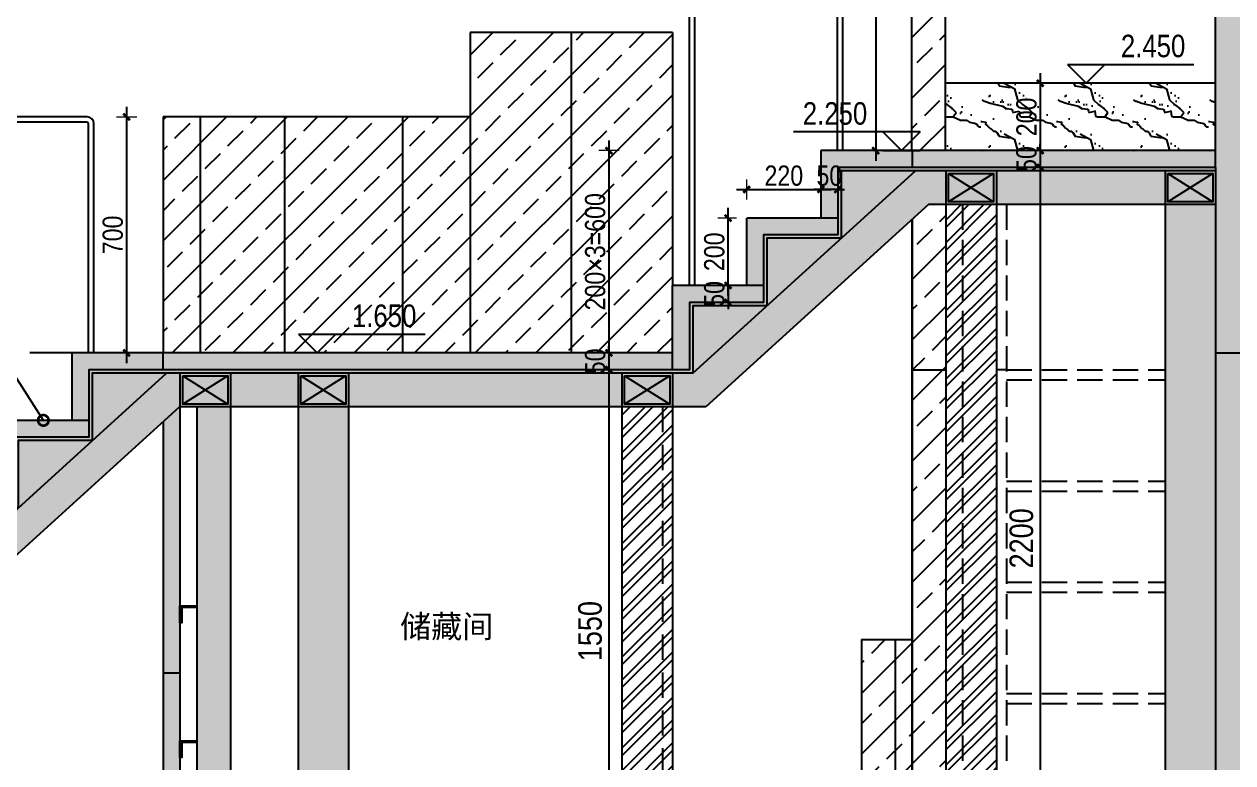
# Model space of a CAD drawing. Extents: x 9928 to 93764, y -101273 to -34887.
# Drawn here: x 80188 to 83771, y -59783 to -57592 of the extents above; entities that cross this region are included whole.
import ezdxf
from ezdxf import colors
from ezdxf.entities.mleader import LeaderData, LeaderLine
from ezdxf.math import Vec2, Vec3

# ---------------------------------------------------------------- set-up
doc = ezdxf.new("R2010")
doc.units = 0
doc.header["$LTSCALE"] = 1000
doc.header["$MEASUREMENT"] = 0
doc.linetypes.add('DASH', pattern=[0.35, 0.25, -0.1])
doc.linetypes.add('HIDDEN', pattern=[0.375, 0.25, -0.125])
for name, color, linetype in [('A-ANNO-DIMS', 6, 'Continuous'), ('A-ANNO-NOTE', 4, 'Continuous'), ('A-ANNO-SYMB', 4, 'Continuous'), ('A-DETL-144', 144, 'Continuous'), ('A-DETL-42', 42, 'Continuous'), ('A-DOOR-SWNG', 21, 'HIDDEN'), ('A-FLOR-HRAL', 42, 'Continuous'), ('A-FURN-FREE', 91, 'Continuous'), ('A-FURN-PATT-251', 251, 'Continuous'), ('A-SECT-146', 216, 'Continuous')]:
    doc.layers.add(name, color=color, linetype=linetype)
doc.styles.add('DIM', font='ARIALN.TTF')
doc.styles.add('DIM_T3', font='ARIALN.TTF')
doc.styles.add('EN', font='ARIALN.TTF')
doc.dimstyles.new('_TCH_ARCH&&20', dxfattribs={"dimtxt": 70, "dimasz": 20, "dimexe": 40, "dimexo": 40, "dimgap": 20, "dimtad": 1, "dimdec": 0, "dimzin": 0, "dimdsep": 46, "dimtxsty": 'DIM_T3', "dimblk": 'ARCHTICK', "dimcen": 0.09, "dimclrd": 6, "dimclre": 6, "dimclrt": 6, "dimazin": 2, "dimtfac": 1, "dimtdec": 0, "dimtix": 1, "dimtmove": 2, "dimatfit": 3, "dimfxl": 100, "dimfxlon": 1, "dimtolj": 1, "dimtzin": 0, "dimarcsym": 0})
doc.dimstyles.new('DIM20', dxfattribs={"dimscale": 20, "dimtxt": 3, "dimasz": 1, "dimexe": 1.5, "dimexo": 1.5, "dimgap": 0.5, "dimtad": 1, "dimdec": 0, "dimzin": 3, "dimdsep": 46, "dimtxsty": 'DIM', "dimblk": 'ARCHTICK', "dimcen": 2.5, "dimdle": 1.5, "dimclrd": 256, "dimclre": 8, "dimclrt": 256, "dimadec": 0, "dimazin": 0, "dimtfac": 1, "dimtdec": 0, "dimtix": 1, "dimtmove": 2, "dimatfit": 3, "dimfxl": 1.5, "dimfxlon": 1, "dimtolj": 1, "dimtzin": 3, "dimlwe": 5, "dimarcsym": 0})
pattern_1 = [(45, (-27092.73, 10566.63), (-33.67596, 33.67596), []), (45, (-27070.28, 10566.63), (-33.67596, 33.67596), [])]

# ---------------------------------------------------------------- blocks, each defined once
blk = doc.blocks.new('TAG-PLAN-ELEV')
blk.add_line((-1.66, 0), (9.6, 0))
for points in [[(-1.66, 0), (0, -1.66), (1.66, 0)], [(1.66, -1.66), (-1.66, -1.66)]]:
    blk.add_lwpolyline(points)
at = {"style": 'EN'}
for tag, p in [('LEVEL', (2.45, 0.65)), ('NAME', (2.45, -2.51))]:
    blk.add_attdef(tag, p, '', height=2, dxfattribs=at)
blk = doc.blocks.new('_ArchTick')
at = {"color": 0, "linetype": 'ByBlock', "const_width": 0.4}
blk.add_lwpolyline([(-0.5, -0.5), (0.5, 0.5)], dxfattribs=at)
blk = doc.blocks.new('*D84')
at = {"layer": 'A-ANNO-DIMS', "color": 8, "lineweight": 5, "transparency": 16777216}
for p, q in [((81951.1, -57967.2), (81891.1, -57967.2)), ((81951.1, -58567.2), (81891.1, -58567.2))]:
    blk.add_line(p, q, dxfattribs=at)
at = {"layer": 'A-ANNO-DIMS', "lineweight": -2, "transparency": 16777216}
blk.add_line((81921.1, -57937.2), (81921.1, -58597.2), dxfattribs=at)
at = {"layer": 'Defpoints', "color": 0, "transparency": 16777216}
for p in [(82549.5, -57967.2), (81921.1, -58567.2), (82109.5, -58567.2)]:
    blk.add_point(p, dxfattribs=at)
at = {"layer": 'A-ANNO-DIMS', "lineweight": -2, "transparency": 16777216, "xscale": 20, "yscale": 20, "zscale": 20}
for p, rotation in [((81921.1, -57967.2), 90), ((81921.1, -58567.2), 270)]:
    blk.add_blockref('_ArchTick', p, dxfattribs=dict(at, rotation=rotation))
at = {"layer": 'A-ANNO-DIMS', "transparency": 16777216, "insert": (81880.5, -58267.2), "char_height": 60, "attachment_point": 5, "rotation": 90, "style": 'DIM'}
blk.add_mtext('\\A1;200×3=600', dxfattribs=at)
blk = doc.blocks.new('*D85')
at = {"layer": 'A-ANNO-DIMS', "lineweight": -2, "transparency": 16777216}
blk.add_line((82274.3, -58397.2), (82274.3, -58137.2), dxfattribs=at)
at = {"layer": 'A-ANNO-DIMS', "color": 8, "lineweight": 5, "transparency": 16777216}
for p, q in [((82299.5, -58167.2), (82244.3, -58167.2)), ((82299.5, -58367.2), (82244.3, -58367.2))]:
    blk.add_line(p, q, dxfattribs=at)
at = {"layer": 'Defpoints', "color": 0, "transparency": 16777216}
for p in [(82274.3, -58167.2), (82329.5, -58167.2), (82329.5, -58367.2)]:
    blk.add_point(p, dxfattribs=at)
at = {"layer": 'A-ANNO-DIMS', "lineweight": -2, "transparency": 16777216, "xscale": 20, "yscale": 20, "zscale": 20}
for p, rotation in [((82274.3, -58167.2), 90), ((82274.3, -58367.2), 270)]:
    blk.add_blockref('_ArchTick', p, dxfattribs=dict(at, rotation=rotation))
at = {"layer": 'A-ANNO-DIMS', "transparency": 16777216, "insert": (82233.6, -58267.2), "char_height": 60, "attachment_point": 5, "rotation": 90, "style": 'DIM'}
blk.add_mtext('\\A1;200', dxfattribs=at)
blk = doc.blocks.new('*D86')
at = {"layer": 'A-ANNO-DIMS', "color": 8, "lineweight": 5, "transparency": 16777216}
for p, q in [((82329.5, -58112.4), (82329.5, -58052.4)), ((82549.5, -58112.4), (82549.5, -58052.4))]:
    blk.add_line(p, q, dxfattribs=at)
at = {"layer": 'A-ANNO-DIMS', "lineweight": -2, "transparency": 16777216}
blk.add_line((82299.5, -58082.4), (82579.5, -58082.4), dxfattribs=at)
at = {"layer": 'Defpoints', "color": 0, "transparency": 16777216}
for p in [(82549.5, -58082.4), (82329.5, -58167.2), (82549.5, -58167.2)]:
    blk.add_point(p, dxfattribs=at)
at = {"layer": 'A-ANNO-DIMS', "lineweight": -2, "transparency": 16777216, "xscale": 20, "yscale": 20, "zscale": 20, "rotation": 180}
blk.add_blockref('_ArchTick', (82329.5, -58082.4), dxfattribs=at)
at = {"layer": 'A-ANNO-DIMS', "lineweight": -2, "transparency": 16777216, "xscale": 20, "yscale": 20, "zscale": 20}
blk.add_blockref('_ArchTick', (82549.5, -58082.4), dxfattribs=at)
at = {"layer": 'A-ANNO-DIMS', "transparency": 16777216, "insert": (82439.5, -58041.7), "char_height": 60, "attachment_point": 5, "style": 'DIM'}
blk.add_mtext('\\A1;220', dxfattribs=at)
blk = doc.blocks.new('*D25')
at = {"layer": 'A-ANNO-DIMS', "lineweight": -2, "transparency": 16777216}
blk.add_line((83199.7, -57737.2), (83199.7, -57997.2), dxfattribs=at)
at = {"layer": 'A-ANNO-DIMS', "color": 8, "lineweight": 5, "transparency": 16777216}
for p, q in [((83229.7, -57767.2), (83169.7, -57767.2)), ((83229.7, -57967.2), (83169.7, -57967.2))]:
    blk.add_line(p, q, dxfattribs=at)
at = {"layer": 'Defpoints', "color": 0, "transparency": 16777216}
for p in [(83319.3, -57767.2), (83199.7, -57967.2), (83319.3, -57967.2)]:
    blk.add_point(p, dxfattribs=at)
at = {"layer": 'A-ANNO-DIMS', "lineweight": -2, "transparency": 16777216, "xscale": 20, "yscale": 20, "zscale": 20}
for p, rotation in [((83199.7, -57767.2), 90), ((83199.7, -57967.2), 270)]:
    blk.add_blockref('_ArchTick', p, dxfattribs=dict(at, rotation=rotation))
at = {"layer": 'A-ANNO-DIMS', "transparency": 16777216, "insert": (83159.1, -57867.2), "char_height": 60, "attachment_point": 5, "rotation": 90, "style": 'DIM'}
blk.add_mtext('\\A1;200', dxfattribs=at)
blk = doc.blocks.new('*D93')
at = {"layer": 'A-ANNO-DIMS', "color": 8, "lineweight": 5, "transparency": 16777216}
for p, q in [((82919, -57466.7), (82919, -57406.7)), ((83719.5, -57406.7), (83719.5, -57466.7))]:
    blk.add_line(p, q, dxfattribs=at)
at = {"layer": 'A-ANNO-DIMS', "lineweight": -2, "transparency": 16777216}
blk.add_line((83749.5, -57436.7), (82889, -57436.7), dxfattribs=at)
at = {"layer": 'Defpoints', "color": 0, "transparency": 16777216}
for p in [(83719.5, -57067.2), (82919, -57436.7), (82919, -57767.2)]:
    blk.add_point(p, dxfattribs=at)
at = {"layer": 'A-ANNO-DIMS', "lineweight": -2, "transparency": 16777216, "xscale": 20, "yscale": 20, "zscale": 20, "rotation": 180}
blk.add_blockref('_ArchTick', (82919, -57436.7), dxfattribs=at)
at = {"layer": 'A-ANNO-DIMS', "lineweight": -2, "transparency": 16777216, "xscale": 20, "yscale": 20, "zscale": 20}
blk.add_blockref('_ArchTick', (83719.5, -57436.7), dxfattribs=at)
at = {"layer": 'A-ANNO-DIMS', "transparency": 16777216, "insert": (83319.3, -57396.1), "char_height": 60, "attachment_point": 5, "style": 'DIM'}
blk.add_mtext('\\A1;800', dxfattribs=at)
blk = doc.blocks.new('*D94')
at = {"layer": 'A-ANNO-DIMS', "color": 8, "lineweight": 5, "transparency": 16777216}
for p, q in [((82549.5, -57466.7), (82549.5, -57406.7)), ((82919, -57466.7), (82919, -57406.7))]:
    blk.add_line(p, q, dxfattribs=at)
at = {"layer": 'A-ANNO-DIMS', "lineweight": -2, "transparency": 16777216}
blk.add_line((82949, -57436.7), (82519.5, -57436.7), dxfattribs=at)
at = {"layer": 'Defpoints', "color": 0, "transparency": 16777216}
for p in [(82549.5, -57436.7), (82919, -57767.2), (82549.5, -57967.2)]:
    blk.add_point(p, dxfattribs=at)
at = {"layer": 'A-ANNO-DIMS', "lineweight": -2, "transparency": 16777216, "xscale": 20, "yscale": 20, "zscale": 20, "rotation": 180}
blk.add_blockref('_ArchTick', (82549.5, -57436.7), dxfattribs=at)
at = {"layer": 'A-ANNO-DIMS', "lineweight": -2, "transparency": 16777216, "xscale": 20, "yscale": 20, "zscale": 20}
blk.add_blockref('_ArchTick', (82919, -57436.7), dxfattribs=at)
at = {"layer": 'A-ANNO-DIMS', "transparency": 16777216, "insert": (82734.3, -57396.1), "char_height": 60, "attachment_point": 5, "style": 'DIM'}
blk.add_mtext('\\A1;370', dxfattribs=at)
blk = doc.blocks.new('*D95')
at = {"layer": 'A-ANNO-DIMS', "color": 8, "lineweight": 5, "transparency": 16777216}
for p, q in [((82109.5, -57466.7), (82109.5, -57406.7)), ((82549.5, -57466.7), (82549.5, -57406.7))]:
    blk.add_line(p, q, dxfattribs=at)
at = {"layer": 'A-ANNO-DIMS', "lineweight": -2, "transparency": 16777216}
blk.add_line((82579.5, -57436.7), (82079.5, -57436.7), dxfattribs=at)
at = {"layer": 'Defpoints', "color": 0, "transparency": 16777216}
for p in [(82109.5, -57436.7), (82549.5, -57967.2), (82109.5, -58367.2)]:
    blk.add_point(p, dxfattribs=at)
at = {"layer": 'A-ANNO-DIMS', "lineweight": -2, "transparency": 16777216, "xscale": 20, "yscale": 20, "zscale": 20, "rotation": 180}
blk.add_blockref('_ArchTick', (82109.5, -57436.7), dxfattribs=at)
at = {"layer": 'A-ANNO-DIMS', "lineweight": -2, "transparency": 16777216, "xscale": 20, "yscale": 20, "zscale": 20}
blk.add_blockref('_ArchTick', (82549.5, -57436.7), dxfattribs=at)
at = {"layer": 'A-ANNO-DIMS', "transparency": 16777216, "insert": (82329.5, -57396.1), "char_height": 60, "attachment_point": 5, "style": 'DIM'}
blk.add_mtext('\\A1;440', dxfattribs=at)
blk = doc.blocks.new('*D96')
at = {"layer": 'A-ANNO-DIMS', "color": 8, "lineweight": 5, "transparency": 16777216}
for p, q in [((80599.5, -57466.7), (80599.5, -57406.7)), ((82109.5, -57466.7), (82109.5, -57406.7))]:
    blk.add_line(p, q, dxfattribs=at)
at = {"layer": 'A-ANNO-DIMS', "lineweight": -2, "transparency": 16777216}
blk.add_line((82139.5, -57436.7), (80569.5, -57436.7), dxfattribs=at)
at = {"layer": 'Defpoints', "color": 0, "transparency": 16777216}
for p in [(80599.5, -57436.7), (80599.5, -57867.2), (82109.5, -58367.2)]:
    blk.add_point(p, dxfattribs=at)
at = {"layer": 'A-ANNO-DIMS', "lineweight": -2, "transparency": 16777216, "xscale": 20, "yscale": 20, "zscale": 20, "rotation": 180}
blk.add_blockref('_ArchTick', (80599.5, -57436.7), dxfattribs=at)
at = {"layer": 'A-ANNO-DIMS', "lineweight": -2, "transparency": 16777216, "xscale": 20, "yscale": 20, "zscale": 20}
blk.add_blockref('_ArchTick', (82109.5, -57436.7), dxfattribs=at)
at = {"layer": 'A-ANNO-DIMS', "transparency": 16777216, "insert": (81354.5, -57396.1), "char_height": 60, "attachment_point": 5, "style": 'DIM'}
blk.add_mtext('\\A1;1510', dxfattribs=at)
blk = doc.blocks.new('*D97')
at = {"layer": 'A-ANNO-DIMS', "color": 8, "lineweight": 5, "transparency": 16777216}
for p, q in [((79229.5, -57466.7), (79229.5, -57406.7)), ((80329.5, -57466.7), (80329.5, -57406.7))]:
    blk.add_line(p, q, dxfattribs=at)
at = {"layer": 'A-ANNO-DIMS', "lineweight": -2, "transparency": 16777216}
blk.add_line((80359.5, -57436.7), (79199.5, -57436.7), dxfattribs=at)
at = {"layer": 'Defpoints', "color": 0, "transparency": 16777216}
for p in [(79229.5, -57436.7), (80329.5, -58567.2), (79229.5, -59567.2)]:
    blk.add_point(p, dxfattribs=at)
at = {"layer": 'A-ANNO-DIMS', "lineweight": -2, "transparency": 16777216, "xscale": 20, "yscale": 20, "zscale": 20, "rotation": 180}
blk.add_blockref('_ArchTick', (79229.5, -57436.7), dxfattribs=at)
at = {"layer": 'A-ANNO-DIMS', "lineweight": -2, "transparency": 16777216, "xscale": 20, "yscale": 20, "zscale": 20}
blk.add_blockref('_ArchTick', (80329.5, -57436.7), dxfattribs=at)
at = {"layer": 'A-ANNO-DIMS', "transparency": 16777216, "insert": (79779.5, -57396.1), "char_height": 60, "attachment_point": 5, "style": 'DIM'}
blk.add_mtext('\\A1;220×5=1100', dxfattribs=at)
blk = doc.blocks.new('*D101')
at = {"layer": 'A-ANNO-DIMS', "color": 8, "lineweight": 5, "transparency": 16777216}
for p, q in [((82549.5, -58052.4), (82549.5, -58112.4)), ((82599.5, -58052.4), (82599.5, -58112.4))]:
    blk.add_line(p, q, dxfattribs=at)
at = {"layer": 'A-ANNO-DIMS', "lineweight": -2, "transparency": 16777216}
for p, q in [((82549.5, -58082.4), (82529.5, -58082.4)), ((82599.5, -58082.4), (82549.5, -58082.4)), ((82599.5, -58082.4), (82619.5, -58082.4))]:
    blk.add_line(p, q, dxfattribs=at)
at = {"layer": 'Defpoints', "color": 0, "transparency": 16777216}
for p in [(82549.5, -58017.2), (82599.5, -58017.2), (82549.5, -58082.4)]:
    blk.add_point(p, dxfattribs=at)
at = {"layer": 'A-ANNO-DIMS', "lineweight": -2, "transparency": 16777216, "xscale": 20, "yscale": 20, "zscale": 20}
blk.add_blockref('_ArchTick', (82549.5, -58082.4), dxfattribs=at)
at = {"layer": 'A-ANNO-DIMS', "lineweight": -2, "transparency": 16777216, "xscale": 20, "yscale": 20, "zscale": 20, "rotation": 180}
blk.add_blockref('_ArchTick', (82599.5, -58082.4), dxfattribs=at)
at = {"layer": 'A-ANNO-DIMS', "transparency": 16777216, "insert": (82574.5, -58041.7), "char_height": 60, "attachment_point": 5, "style": 'DIM'}
blk.add_mtext('\\A1;50', dxfattribs=at)
blk = doc.blocks.new('*D102')
at = {"layer": 'A-ANNO-DIMS', "lineweight": -2, "transparency": 16777216}
for p, q in [((82274.3, -58367.2), (82274.3, -58347.2)), ((82274.3, -58367.2), (82274.3, -58417.2)), ((82274.3, -58417.2), (82274.3, -58437.2))]:
    blk.add_line(p, q, dxfattribs=at)
at = {"layer": 'A-ANNO-DIMS', "color": 8, "lineweight": 5, "transparency": 16777216}
for p, q in [((82299.5, -58367.2), (82244.3, -58367.2)), ((82299.5, -58417.2), (82244.3, -58417.2))]:
    blk.add_line(p, q, dxfattribs=at)
at = {"layer": 'Defpoints', "color": 0, "transparency": 16777216}
for p in [(82329.5, -58367.2), (82274.3, -58417.2), (82329.5, -58417.2)]:
    blk.add_point(p, dxfattribs=at)
at = {"layer": 'A-ANNO-DIMS', "lineweight": -2, "transparency": 16777216, "xscale": 20, "yscale": 20, "zscale": 20}
for p, rotation in [((82274.3, -58367.2), 270), ((82274.3, -58417.2), 90)]:
    blk.add_blockref('_ArchTick', p, dxfattribs=dict(at, rotation=rotation))
at = {"layer": 'A-ANNO-DIMS', "transparency": 16777216, "insert": (82233.6, -58392.2), "char_height": 60, "attachment_point": 5, "rotation": 90, "style": 'DIM'}
blk.add_mtext('\\A1;50', dxfattribs=at)
blk = doc.blocks.new('*D103')
at = {"layer": 'A-ANNO-DIMS', "color": 8, "lineweight": 5, "transparency": 16777216}
for p, q in [((81951.1, -58567.2), (81891.1, -58567.2)), ((81951.1, -58617.2), (81891.1, -58617.2))]:
    blk.add_line(p, q, dxfattribs=at)
at = {"layer": 'A-ANNO-DIMS', "lineweight": -2, "transparency": 16777216}
for p, q in [((81921.1, -58567.2), (81921.1, -58547.2)), ((81921.1, -58567.2), (81921.1, -58617.2)), ((81921.1, -58617.2), (81921.1, -58637.2))]:
    blk.add_line(p, q, dxfattribs=at)
at = {"layer": 'Defpoints', "color": 0, "transparency": 16777216}
for p in [(82109.5, -58567.2), (81921.1, -58617.2), (82109.5, -58617.2)]:
    blk.add_point(p, dxfattribs=at)
at = {"layer": 'A-ANNO-DIMS', "lineweight": -2, "transparency": 16777216, "xscale": 20, "yscale": 20, "zscale": 20}
for p, rotation in [((81921.1, -58567.2), 270), ((81921.1, -58617.2), 90)]:
    blk.add_blockref('_ArchTick', p, dxfattribs=dict(at, rotation=rotation))
at = {"layer": 'A-ANNO-DIMS', "transparency": 16777216, "insert": (81880.5, -58592.2), "char_height": 60, "attachment_point": 5, "rotation": 90, "style": 'DIM'}
blk.add_mtext('\\A1;50', dxfattribs=at)
blk = doc.blocks.new('*D108')
at = {"layer": 'A-ANNO-DIMS', "color": 8, "lineweight": 5, "transparency": 16777216}
for p, q in [((83229.7, -57967.2), (83169.7, -57967.2)), ((83229.7, -58017.2), (83169.7, -58017.2))]:
    blk.add_line(p, q, dxfattribs=at)
at = {"layer": 'A-ANNO-DIMS', "lineweight": -2, "transparency": 16777216}
for p, q in [((83199.7, -57967.2), (83199.7, -57947.2)), ((83199.7, -57967.2), (83199.7, -58017.2)), ((83199.7, -58017.2), (83199.7, -58037.2))]:
    blk.add_line(p, q, dxfattribs=at)
at = {"layer": 'Defpoints', "color": 0, "transparency": 16777216}
for p in [(83319.3, -57967.2), (83199.7, -58017.2), (83646.8, -58017.2)]:
    blk.add_point(p, dxfattribs=at)
at = {"layer": 'A-ANNO-DIMS', "lineweight": -2, "transparency": 16777216, "xscale": 20, "yscale": 20, "zscale": 20}
for p, rotation in [((83199.7, -57967.2), 270), ((83199.7, -58017.2), 90)]:
    blk.add_blockref('_ArchTick', p, dxfattribs=dict(at, rotation=rotation))
at = {"layer": 'A-ANNO-DIMS', "transparency": 16777216, "insert": (83159.1, -57992.2), "char_height": 60, "attachment_point": 5, "rotation": 90, "style": 'DIM'}
blk.add_mtext('\\A1;50', dxfattribs=at)
blk = doc.blocks.new('*D110')
at = {"layer": 'A-ANNO-DIMS', "lineweight": -2, "transparency": 16777216}
blk.add_line((80491.2, -57837.2), (80491.2, -58597.2), dxfattribs=at)
at = {"layer": 'A-ANNO-DIMS', "color": 8, "lineweight": 5, "transparency": 16777216}
for p, q in [((80461.2, -57867.2), (80521.2, -57867.2)), ((80461.2, -58567.2), (80521.2, -58567.2))]:
    blk.add_line(p, q, dxfattribs=at)
at = {"layer": 'Defpoints', "color": 0, "transparency": 16777216}
for p in [(80374.5, -57867.2), (80374.5, -58567.2), (80491.2, -58567.2)]:
    blk.add_point(p, dxfattribs=at)
at = {"layer": 'A-ANNO-DIMS', "lineweight": -2, "transparency": 16777216, "xscale": 20, "yscale": 20, "zscale": 20}
for p, rotation in [((80491.2, -57867.2), 90), ((80491.2, -58567.2), 270)]:
    blk.add_blockref('_ArchTick', p, dxfattribs=dict(at, rotation=rotation))
at = {"layer": 'A-ANNO-DIMS', "transparency": 16777216, "insert": (80450.5, -58217.2), "char_height": 60, "attachment_point": 5, "rotation": 90, "style": 'DIM'}
blk.add_mtext('\\A1;700', dxfattribs=at)
blk = doc.blocks.new('*D111')
at = {"layer": 'A-ANNO-DIMS', "lineweight": -2, "transparency": 16777216}
blk.add_line((82711.8, -57037.2), (82711.8, -57997.2), dxfattribs=at)
at = {"layer": 'A-ANNO-DIMS', "color": 8, "lineweight": 5, "transparency": 16777216}
for p, q in [((82681.8, -57067.2), (82741.8, -57067.2)), ((82681.8, -57967.2), (82741.8, -57967.2))]:
    blk.add_line(p, q, dxfattribs=at)
at = {"layer": 'Defpoints', "color": 0, "transparency": 16777216}
for p in [(82594.5, -57067.2), (82594.5, -57967.2), (82711.8, -57967.2)]:
    blk.add_point(p, dxfattribs=at)
at = {"layer": 'A-ANNO-DIMS', "lineweight": -2, "transparency": 16777216, "xscale": 20, "yscale": 20, "zscale": 20}
for p, rotation in [((82711.8, -57067.2), 90), ((82711.8, -57967.2), 270)]:
    blk.add_blockref('_ArchTick', p, dxfattribs=dict(at, rotation=rotation))
at = {"layer": 'A-ANNO-DIMS', "transparency": 16777216, "insert": (82671.2, -57517.2), "char_height": 60, "attachment_point": 5, "rotation": 90, "style": 'DIM'}
blk.add_mtext('\\A1;900', dxfattribs=at)
blk = doc.blocks.new('*D692')
at = {"layer": 'A-ANNO-DIMS', "color": 6, "lineweight": -2, "transparency": 16777216}
for p, q in [((80329.5, -57536.7), (80329.5, -57396.7)), ((80599.5, -57536.7), (80599.5, -57396.7)), ((80329.5, -57436.7), (80599.5, -57436.7))]:
    blk.add_line(p, q, dxfattribs=at)
at = {"layer": 'Defpoints', "color": 0, "transparency": 16777216}
for p in [(80599.5, -57436.7), (80329.5, -58567.2), (80599.5, -58567.2)]:
    blk.add_point(p, dxfattribs=at)
at = {"layer": 'A-ANNO-DIMS', "color": 6, "lineweight": -2, "transparency": 16777216, "xscale": 20, "yscale": 20, "zscale": 20, "rotation": 180}
blk.add_blockref('_ArchTick', (80329.5, -57436.7), dxfattribs=at)
at = {"layer": 'A-ANNO-DIMS', "color": 6, "lineweight": -2, "transparency": 16777216, "xscale": 20, "yscale": 20, "zscale": 20}
blk.add_blockref('_ArchTick', (80599.5, -57436.7), dxfattribs=at)
at = {"layer": 'A-ANNO-DIMS', "color": 6, "transparency": 16777216, "insert": (80464.5, -57381), "char_height": 70, "attachment_point": 5, "style": 'DIM_T3'}
blk.add_mtext('\\A1;270', dxfattribs=at)
blk = doc.blocks.new('*D788')
at = {"layer": 'A-ANNO-DIMS', "color": 6, "lineweight": -2, "transparency": 16777216}
for p, q in [((82021.1, -58617.2), (81881.1, -58617.2)), ((81921.1, -58617.2), (81921.1, -60167.2)), ((81921.1, -60167.2), (81881.1, -60167.2))]:
    blk.add_line(p, q, dxfattribs=at)
at = {"layer": 'Defpoints', "color": 0, "transparency": 16777216}
for p in [(82109.5, -58617.2), (81921.1, -60167.2), (81959.5, -60167.2)]:
    blk.add_point(p, dxfattribs=at)
at = {"layer": 'A-ANNO-DIMS', "color": 6, "lineweight": -2, "transparency": 16777216, "xscale": 20, "yscale": 20, "zscale": 20}
for p, rotation in [((81921.1, -58617.2), 90), ((81921.1, -60167.2), 270)]:
    blk.add_blockref('_ArchTick', p, dxfattribs=dict(at, rotation=rotation))
at = {"layer": 'A-ANNO-DIMS', "color": 6, "transparency": 16777216, "insert": (81865.4, -59392.2), "char_height": 70, "attachment_point": 5, "rotation": 90, "style": 'DIM_T3'}
blk.add_mtext('\\A1;1550', dxfattribs=at)
blk = doc.blocks.new('*D790')
at = {"layer": 'A-ANNO-DIMS', "color": 6, "lineweight": -2, "transparency": 16777216}
for p, q in [((83299.7, -58017.2), (83159.7, -58017.2)), ((83199.7, -58017.2), (83199.7, -60217.2)), ((83299.7, -60217.2), (83159.7, -60217.2))]:
    blk.add_line(p, q, dxfattribs=at)
at = {"layer": 'Defpoints', "color": 0, "transparency": 16777216}
for p in [(83719.5, -58017.2), (83199.7, -60217.2), (83569.5, -60217.2)]:
    blk.add_point(p, dxfattribs=at)
at = {"layer": 'A-ANNO-DIMS', "color": 6, "lineweight": -2, "transparency": 16777216, "xscale": 20, "yscale": 20, "zscale": 20}
for p, rotation in [((83199.7, -58017.2), 90), ((83199.7, -60217.2), 270)]:
    blk.add_blockref('_ArchTick', p, dxfattribs=dict(at, rotation=rotation))
at = {"layer": 'A-ANNO-DIMS', "color": 6, "transparency": 16777216, "insert": (83144, -59117.2), "char_height": 70, "attachment_point": 5, "rotation": 90, "style": 'DIM_T3'}
blk.add_mtext('\\A1;2200', dxfattribs=at)
blk = doc.blocks.new('_DotSmall')
at = {"color": 0, "linetype": 'ByBlock', "const_width": 0.5}
blk.add_lwpolyline([(-0.0625, 0, 1), (0.0625, 0, 1)], format="xyb", close=True, dxfattribs=at)

msp = doc.modelspace()

# ---------------------------------------------------------------- hatches: boundary and pattern name
at = {"layer": 'A-FURN-PATT-251'}
h = msp.add_hatch(dxfattribs=at)
h.set_pattern_fill('ANSI33', color=256, scale=40)
h.set_pattern_definition([(45, (93341.66, 26528.67), (-89.80256, 89.80256), []), (45, (93431.46, 26528.67), (-89.80256, 89.80256), [63.5, -31.75])])
h.paths.add_polyline_path([(82919, -58127.2), (82868.2, -58127.2), (82819.5, -58171.4), (82819, -60217.2), (82919, -60217.2)])
h.paths.add_polyline_path([(82819, -59417.2), (82769, -59417.2), (82769, -60217.2), (82819, -60217.2)])
h.paths.add_polyline_path([(82769, -59417.2), (82669, -59417.2), (82669, -60217.2), (82769, -60217.2)])
h.paths.add_polyline_path([(82919, -57067.2), (82819, -57067.2), (82819, -57967.2), (82919, -57967.2)])
h.paths.add_polyline_path([(82919, -56817.2), (82869, -56817.2), (82869, -57067.2), (82919, -57067.2)])
h.paths.add_polyline_path([(82869, -56817.2), (82819, -56817.2), (82819, -57067.2), (82869, -57067.2)])
h.paths.add_polyline_path([(82109.5, -57617.2), (81809.5, -57617.2), (81809.5, -58567.2), (82109.5, -58567.2)])
h.paths.add_polyline_path([(81809.5, -57617.2), (81509.5, -57617.2), (81509.5, -58567.2), (81809.5, -58567.2)])
h.paths.add_polyline_path([(81509.5, -57867.2), (81309.5, -57867.2), (81309.5, -58567.2), (81509.5, -58567.2)])
h.paths.add_polyline_path([(81309.5, -57867.2), (80959.5, -57867.2), (80959.5, -58567.2), (81309.5, -58567.2)])
h.paths.add_polyline_path([(80959.5, -57867.2), (80709.5, -57867.2), (80709.5, -58567.2), (80959.5, -58567.2)])
h.paths.add_polyline_path([(80709.5, -57867.2), (80599.5, -57867.2), (80599.5, -58567.2), (80709.5, -58567.2)])
h = msp.add_hatch(color=253, dxfattribs=at)
h.dxf.hatch_style = 1
h.paths.add_polyline_path([(83819.5, -60267.2), (83719.5, -60267.2), (83719.5, -57067.2), (83819.5, -57067.2)])
h = msp.add_hatch(dxfattribs=at)
h.set_pattern_fill('大理石', color=256, scale=50, angle=-90)
h.set_pattern_definition([(311.987212, (17.143, 2857.866), (225.000005, -299.999996), [4.80487, -1004.21692]), (338.19859, (9.643, 2929.295), (450, -150), [17.30946, -1194.35262]), (330.945396, (1.071, 2932.866), (225.0000064, -149.99999), [7.35402, -1536.99045]), (0, (7.5, 2929.3), (-3e-14, -150), [2.14286, -222.85713]), (341.56505, (12.86, 2859.295), (225, -3e-07), [4.51754, -469.8241]), (81.469234, (12.857, 2859.295), (1.4e-06, 149.9999995), [7.22277, -1509.5583]), (349.215702, (-1.071, 2869.295), (900.0000004, -150.0000007), [15.2697, -1588.04715]), (332.132996, (67.5, 2982.152), (1125.0000044, -599.9999927), [35.14728, -7345.78245]), (270, (100.5, 2980), (225, -4e-14), [0, -150]), (334.983107, (141.429, 2882.866), (674.9999995, -300.0000008), [23.64707, -2459.2947]), (351.4391104, (52.5, 2825.009), (2024.99998723, -299.99999948), [33.58852, -7020.0009]), (352.874984, (72.857, 2907.866), (1125.0000011, -149.999991), [17.27627, -3610.7397]), (346.75948, (25.714, 2922.866), (674.9999995, -150.00000146), [37.4234, -3892.0326]), (270, (25.82, 2946.25), (225, -4e-14), [0, -150]), (270, (23.42, 2943.84), (225, -4e-14), [0, -150]), (270, (35.46, 2926.97), (225, -4e-14), [0, -150]), (270, (61.95, 2931.79), (225, -4e-14), [0, -150]), (329.036243, (62.143, 2914.295), (225.0000065, -149.999988), [12.4949, -2611.4334]), (270, (72.44, 2907.88), (225, -4e-14), [0, -150]), (270, (64.36, 2926.97), (225, -4e-14), [0, -150]), (270, (78.81, 2919.74), (225, -4e-14), [0, -150]), (270, (57.14, 2926.97), (225, -4e-14), [0, -150]), (320.19443, (41.786, 2840.01), (225, -150), [5.57875, -1165.9587]), (0, (35.36, 2840.01), (-3e-14, -150), [6.42857, -218.57142]), (313.66778, (27.857, 2847.866), (449.9999991, -450.0000003), [10.86208, -2270.1738]), (0, (25.71, 2847.87), (-3e-14, -150), [2.14286, -222.85713]), (309.80557, (20.357, 2854.295), (225.000009, -299.999993), [8.36812, -1748.93805]), (270, (35.46, 2876.36), (225, -4e-14), [0, -150]), (270, (42.25, 2839.68), (225, -4e-14), [0, -150]), (270, (42.25, 2839.68), (225, -4e-14), [0, -150]), (299.357754, (46.071, 2836.438), (225.0000013, -449.999999), [13.11254, -1363.70444]), (270, (57.14, 2840.2), (225, -4e-14), [0, -150]), (56.309932, (141.429, 2882.866), (224.999996, 300.000002), [15.45236, -1607.0457]), (278.130102, (111.429, 2899.295), (224.9999987, -1499.9999894), [15.1523, -3166.8282]), (317.862405, (107.143, 2932.866), (674.9999994, -600.00000026), [20.2283, -4227.71235]), (284.620874, (98.571, 2965.723), (225.0000094, -899.9999975), [33.95676, -3531.5025]), (270, (112.53, 2953.48), (225, -4e-14), [0, -150]), (288.43495, (90, 2905.723), (224.9999993, -600), [6.7763, -1416.24862]), (286.699244, (92.143, 2899.295), (1.2e-05, -149.999997), [3.72868, -779.2943]), (11.093723, (93.214, 2895.723), (1574.99998526, 300.0000026), [18.56112, -3879.2748]), (270, (102.9, 2914.92), (225, -4e-14), [0, -150]), (270, (111.85, 2899.37), (225, -4e-14), [0, -150]), (270, (86.04, 2919.74), (225, -4e-14), [0, -150]), (270, (134.2, 2939.02), (225, -4e-14), [0, -150]), (270, (124.57, 2946.25), (225, -4e-14), [0, -150]), (314.144903, (138.214, 2907.866), (450, -450.0000008), [16.92194, -3536.6853]), (324.582945, (122.143, 2919.295), (224.9999991, -150.0000004), [19.72063, -4121.6106]), (270, (138.36, 2907.66), (225, -4e-14), [0, -150]), (270, (126.98, 2929.38), (225, -4e-14), [0, -150]), (270, (138.36, 2907.66), (225, -4e-14), [0, -150]), (270, (121.8, 2919.27), (225, -4e-14), [0, -150]), (345.068583, (113.57, 2884.295), (675, -150), [5.54435, -1158.76875]), (0, (118.93, 2882.87), (-3e-14, -150), [22.5, -202.5]), (320.19443, (213.214, 2856.438), (225, -150), [5.57875, -1165.9587]), (270, (165.52, 2898.05), (225, -4e-14), [0, -150]), (270, (163.11, 2893.23), (225, -4e-14), [0, -150]), (270, (167.93, 2912.5), (225, -4e-14), [0, -150]), (270, (194.42, 2888.4), (225, -4e-14), [0, -150]), (323.130102, (181.071, 2872.866), (224.9999999, -150.0000002), [10.7143, -2239.28565]), (0, (162.86, 2872.87), (-3e-14, -150), [18.2143, -206.7857]), (270, (163.22, 2872.84), (225, -4e-14), [0, -150]), (293.19859, (211.07, 2861.438), (225, -450), [5.43984, -1136.92612]), (336.03751, (207.857, 2862.866), (450, -150), [3.51745, -735.14688]), (336.03751, (204.643, 2864.295), (450, -150), [3.51745, -735.14688]), (351.869898, (189.643, 2866.438), (1125.0000001, -150.0000006), [15.1523, -3166.8282]), (0, (217.5, 2852.87), (-3e-14, -150), [5.35714, -219.64285]), (270, (225, 2869.34), (225, -4e-14), [0, -150])])
h.paths.add_polyline_path([(82919, -57767.2), (83719.5, -57767.2), (83719.5, -57967.2), (82919, -57967.2)])
h = msp.add_hatch(color=253, dxfattribs=at)
h.dxf.hatch_style = 1
h.paths.add_polyline_path([(83719.5, -58017.2), (83719.5, -57967.2), (82549.5, -57967.2), (82549.5, -58167.2), (82329.5, -58167.2), (82329.5, -58367.2), (82109.5, -58367.2), (82109, -58567.2), (80329.5, -58567.2), (80329.5, -58767.2), (80109.5, -58767.2), (80109.5, -58967.2), (79889.5, -58967.2), (79889.5, -59167.2), (79669.5, -59167.2), (79669.5, -59367.2), (79449.5, -59367.2), (79449.5, -59567.2), (79229.5, -59567.2), (79229.5, -59767.2), (79279.5, -59767.2), (79279.5, -59617.2), (79499.5, -59617.2), (79499.5, -59417.2), (79719.5, -59417.2), (79719.5, -59217.2), (79939.5, -59217.2), (79939.5, -59017.2), (80159.5, -59017.2), (80159.5, -58817.2), (80379.5, -58817.2), (80379.5, -58617.2), (82159.5, -58617.2), (82159.5, -58417.2), (82379.5, -58417.2), (82379.5, -58217.2), (82599.5, -58217.2), (82599.5, -58017.2)])
h = msp.add_hatch(color=256, dxfattribs=at)
h.dxf.hatch_style = 1
h.paths.add_polyline_path([(83719.5, -58017.2), (82599.5, -58017.2), (82599.5, -58217.2), (82379.5, -58217.2), (82379.5, -58417.2), (82159.5, -58417.2), (82159.5, -58617.2), (80379.5, -58617.2), (80379.5, -58817.2), (80159.5, -58817.2), (80159.5, -59017.2), (79939.5, -59017.2), (79939.5, -59217.2), (79719.5, -59217.2), (79719.5, -59417.2), (79499.5, -59417.2), (79499.5, -59617.2), (79279.5, -59617.2), (79279.5, -59767.2), (79289.5, -59767.2), (79289.5, -59627.2), (79509.5, -59627.2), (79509.5, -59427.2), (79729.5, -59427.2), (79729.5, -59227.2), (79949.5, -59227.2), (79949.5, -59027.2), (80169.5, -59027.2), (80169.5, -58827.2), (80389.5, -58827.2), (80389.5, -58627.2), (82169.5, -58627.2), (82169.5, -58427.2), (82389.5, -58427.2), (82389.5, -58227.2), (82609.5, -58227.2), (82609.5, -58027.2), (83719.5, -58027.2)])
h = msp.add_hatch(color=256, dxfattribs=at)
h.dxf.hatch_style = 1
h.paths.add_polyline_path([(79429.6, -60417.2), (79429.6, -59835), (80648.2, -58727.2), (82208.2, -58727.2), (82868.2, -58127.2), (83719.5, -58127.2), (83719.5, -58027.2), (82609.5, -58027.2), (82609.5, -58227.2), (82389.5, -58227.2), (82389.5, -58427.2), (82169.5, -58427.2), (82169.5, -58627.2), (80389.5, -58627.2), (80389.5, -58827.2), (80169.5, -58827.2), (80169.5, -59027.2), (79949.5, -59027.2), (79949.5, -59227.2), (79729.5, -59227.2), (79729.5, -59427.2), (79509.5, -59427.3), (79509.5, -59627.2), (79289.5, -59627.2), (79289.5, -59767.2), (79279.5, -59767.2), (79279.6, -60417.2), (79335.2, -60417.6), (79337.2, -60464.9), (79371.9, -60370.3), (79373.9, -60417.6)])
h = msp.add_hatch(dxfattribs=at)
h.set_pattern_fill('ANSI32', color=256, scale=10)
h.set_pattern_definition(pattern_1)
h.paths.add_polyline_path([(82919.5, -58127.2), (83069.5, -58127.2), (83069.5, -60217.2), (82919.5, -60217.2)])
h = msp.add_hatch(color=256, dxfattribs=at)
h.dxf.hatch_style = 1
h.paths.add_polyline_path([(83569.5, -58127.2), (83719.5, -58127.2), (83719.5, -60417.2), (83702.2, -60464.4), (83700.2, -60417.2), (83569.5, -60417.2)])
h = msp.add_hatch(color=253, dxfattribs=at)
h.dxf.hatch_style = 1
h.paths.add_polyline_path([(80649.5, -58727.2), (80599.5, -58771.4), (80599.5, -60267.2), (80649.5, -60267.2)])
h = msp.add_hatch(color=256, dxfattribs=at)
h.dxf.hatch_style = 1
h.paths.add_polyline_path([(80699.5, -60417.2), (80699.5, -58727.2), (80799.5, -58727.2), (80799.5, -60417.2), (80718.9, -60417.2), (80716.9, -60369.9)])
h.paths.add_polyline_path([(80999.5, -58727.2), (80999.5, -60417.2), (81055.2, -60417.2), (81057.2, -60464.4), (81091.9, -60369.9), (81093.9, -60417.2), (81149.5, -60417.2), (81149.5, -58727.2)])
h = msp.add_hatch(dxfattribs=at)
h.set_pattern_fill('ANSI32', color=256, scale=10)
h.set_pattern_definition(pattern_1)
h.paths.add_polyline_path([(82109.5, -60167.2), (81959.5, -60167.2), (81959.5, -58727.2), (82109.5, -58727.2)])

# ---------------------------------------------------------------- linework, layer by layer
at = {"layer": 'A-ANNO-DIMS', "linetype": 'DASH', "ltscale": 0.5}
msp.add_line((80329.5, -58567.2), (79039.9, -58567.2), dxfattribs=at)
at = {"layer": 'A-DETL-144'}
for p, q in [((82169.5, -58627.2), (82829.5, -58027.2)), ((82919.5, -58027.2), (82919.5, -58127.2)), ((83069.5, -58027.2), (83069.5, -58127.2)), ((83569.5, -58027.2), (83569.5, -58127.2)), ((83719.5, -58017.2), (83719.5, -58127.2)), ((82868.2, -58127.2), (82208.2, -58727.2)), ((83569.5, -58127.2), (82868.2, -58127.2)), ((83719.5, -58127.2), (83569.5, -58127.2)), ((83569.5, -58127.2), (83569.5, -60417.2)), ((83719.5, -58127.2), (83719.5, -60417.2)), ((79279.6, -59836.2), (80609.5, -58627.2)), ((80649.5, -58627.2), (80649.5, -58727.2)), ((80799.5, -58627.2), (80799.5, -58727.2)), ((80999.5, -58627.2), (80999.5, -58727.2)), ((81149.5, -58627.2), (81149.5, -58727.2)), ((81959.5, -58627.2), (81959.5, -58727.2)), ((82109.5, -58627.2), (82109.5, -58727.2)), ((79429.6, -59835), (80648.2, -58727.2)), ((82208.2, -58727.2), (80648.2, -58727.2)), ((80699.5, -58727.2), (80699.5, -60417.2)), ((80799.5, -58727.2), (80799.5, -60417.2)), ((80999.5, -58727.2), (80999.5, -60417.2)), ((81149.5, -58727.2), (81149.5, -60417.2))]:
    msp.add_line(p, q, dxfattribs=at)
for points in [[(83719.5, -58017.2), (82599.5, -58017.2), (82599.5, -58217.2), (82379.5, -58217.2), (82379.5, -58417.2), (82159.5, -58417.2), (82159.5, -58617.2), (80379.5, -58617.2), (80379.5, -58817.2), (80159.5, -58817.2), (80159.5, -59017.2), (79939.5, -59017.2), (79939.5, -59217.2), (79719.5, -59217.2), (79719.5, -59417.2), (79499.5, -59417.2), (79499.5, -59617.2), (79279.5, -59617.2), (79279.5, -59767.2)], [(83719.5, -58027.2), (82609.5, -58027.2), (82609.5, -58227.2), (82389.5, -58227.2), (82389.5, -58427.2), (82169.5, -58427.2), (82169.5, -58627.2), (80389.5, -58627.2), (80389.5, -58827.2), (80169.5, -58827.2), (80169.5, -59027.2), (79949.5, -59027.2), (79949.5, -59227.2), (79729.5, -59227.2), (79729.5, -59427.2), (79509.5, -59427.2), (79509.5, -59627.2), (79289.5, -59627.2), (79289.5, -59767.2)]]:
    msp.add_lwpolyline(points, dxfattribs=at)
for points in [[(82927.5, -58035.2), (83061.5, -58035.2), (83061.5, -58119.2), (82927.5, -58119.2)], [(83577.5, -58035.2), (83711.5, -58035.2), (83711.5, -58119.2), (83577.5, -58119.2)], [(80657.5, -58635.2), (80791.5, -58635.2), (80791.5, -58719.2), (80657.5, -58719.2)], [(81007.5, -58635.2), (81141.5, -58635.2), (81141.5, -58719.2), (81007.5, -58719.2)], [(81967.5, -58635.2), (82101.5, -58635.2), (82101.5, -58719.2), (81967.5, -58719.2)], [(80649.5, -59367.2), (80649.5, -59317.2), (80699.5, -59317.2), (80699.5, -59322.2), (80654.5, -59322.2), (80654.5, -59367.2)], [(80649.5, -59767.2), (80649.5, -59717.2), (80699.5, -59717.2), (80699.5, -59722.2), (80654.5, -59722.2), (80654.5, -59767.2)]]:
    msp.add_lwpolyline(points, close=True, dxfattribs=at)
at = {"layer": 'A-DETL-42'}
for p, q in [((82819, -57967.2), (82819, -57067.2)), ((82919, -57967.2), (82919, -57067.2)), ((82109.5, -57617.2), (81509.5, -57617.2)), ((81509.5, -57617.2), (81509.5, -58567.2)), ((81809.5, -57617.2), (81809.5, -58567.2)), ((82109.5, -57617.2), (82109.5, -58367.2)), ((83719.5, -57767.2), (82919, -57767.2)), ((81509.5, -57867.2), (80599.5, -57867.2)), ((80599.5, -57867.2), (80599.5, -58567.2)), ((80709.5, -57867.2), (80709.5, -58567.2)), ((80959.5, -57867.2), (80959.5, -58567.2)), ((81309.5, -57867.2), (81309.5, -58567.2)), ((82919.5, -58127.2), (82919.5, -60217.2)), ((83069.5, -58127.2), (83069.5, -60217.2)), ((82819.5, -58171.4), (82819.5, -60217.2)), ((82819.5, -60217.2), (82819.5, -58171.4)), ((81959.5, -58727.2), (81959.5, -60167.2)), ((82109.5, -58727.2), (82109.5, -60167.2)), ((82669.5, -59417.2), (82819.5, -59417.2)), ((82669.5, -59417.2), (82669.5, -60217.2)), ((82769.5, -59417.2), (82769.5, -60217.2))]:
    msp.add_line(p, q, dxfattribs=at)
at = {"layer": 'A-DETL-42', "linetype": 'DASH', "ltscale": 0.3}
msp.add_line((82969.5, -58127.2), (82969.5, -60217.2), dxfattribs=at)
at = {"layer": 'A-DOOR-SWNG', "ltscale": 0.3}
msp.add_line((82079.5, -58727.2), (82079.5, -60147.2), dxfattribs=at)
at = {"layer": 'A-DOOR-SWNG'}
msp.add_line((82109.5, -58727.2), (82109.5, -60147.2), dxfattribs=at)
at = {"layer": 'A-FLOR-HRAL', "color": 1}
for p, q in [((82159.5, -58367.2), (82159.5, -57087.2)), ((82175.5, -58367.2), (82175.5, -57088.2)), ((82598.5, -57967.2), (82598.5, -57088.2)), ((82614.5, -57967.2), (82614.5, -57087.2)), ((80374.5, -57867.2), (79739.5, -57867.2)), ((80373.5, -57883.2), (79740.5, -57883.2)), ((80378.5, -58567.2), (80378.5, -57888.2)), ((80394.5, -58567.2), (80394.5, -57887.2)), ((80394.5, -58567.2), (80394.5, -57887.2))]:
    msp.add_line(p, q, dxfattribs=at)
for centre, radius in [((80373.5, -57888.2), 5), ((80374.5, -57887.2), 20)]:
    msp.add_arc(centre, radius, 0, 90, dxfattribs=at)
at = {"layer": 'A-FURN-FREE', "linetype": 'DASH', "ltscale": 0.3}
for p, q in [((83099.5, -58127.2), (83099.5, -60217.2)), ((83099.5, -58617.2), (83069.5, -58617.2)), ((83099.5, -58617.2), (83569.5, -58617.2)), ((83099.5, -58647.2), (83569.5, -58647.2)), ((83099.5, -58947.2), (83569.5, -58947.2)), ((83099.5, -58977.2), (83569.5, -58977.2)), ((83099.5, -59247.2), (83569.5, -59247.2)), ((83099.5, -59277.2), (83569.5, -59277.2)), ((83099.5, -59577.2), (83569.5, -59577.2)), ((83099.5, -59607.2), (83569.5, -59607.2))]:
    msp.add_line(p, q, dxfattribs=at)
at = {"layer": 'A-FURN-PATT-251', "color": 250}
for p, q in [((82927.5, -58035.2), (83061.5, -58119.2)), ((83061.5, -58035.2), (82927.5, -58119.2)), ((83577.5, -58035.2), (83711.5, -58119.2)), ((83711.5, -58035.2), (83577.5, -58119.2)), ((80657.5, -58635.2), (80791.5, -58719.2)), ((80791.5, -58635.2), (80657.5, -58719.2)), ((81007.5, -58635.2), (81141.5, -58719.2)), ((81141.5, -58635.2), (81007.5, -58719.2)), ((81967.5, -58635.2), (82101.5, -58719.2)), ((82101.5, -58635.2), (81967.5, -58719.2))]:
    msp.add_line(p, q, dxfattribs=at)
at = {"layer": 'A-FURN-PATT-251'}
msp.add_line((82819.5, -58617.2), (82919.5, -58617.2), dxfattribs=at)
at = {"layer": 'A-SECT-146'}
for p, q in [((83719.5, -58017.2), (83719.5, -57067.2)), ((83719.5, -57967.2), (82549.5, -57967.2)), ((82549.5, -57967.2), (82549.5, -58167.2)), ((82819.5, -57967.2), (82819.5, -58017.2)), ((82599.5, -58167.2), (82329.5, -58167.2)), ((82329.5, -58367.2), (82329.5, -58167.2)), ((82379.5, -58367.2), (82109.5, -58367.2)), ((82109.5, -58617.2), (82109.5, -58367.2)), ((82109.5, -58567.2), (80329.5, -58567.2)), ((80329.5, -58767.2), (80329.5, -58567.2)), ((80599.5, -58617.2), (80599.5, -58567.2)), ((83719.5, -58567.2), (83819.5, -58567.2)), ((80649.5, -58727.2), (80649.5, -60167.2)), ((80379.5, -58767.2), (80109.5, -58767.2)), ((80599.5, -58771.4), (80599.5, -60217.2)), ((80649.5, -59517.2), (80599.5, -59517.2))]:
    msp.add_line(p, q, dxfattribs=at)

# ---------------------------------------------------------------- block references
at = {"layer": 'A-ANNO-NOTE'}
ref = msp.add_blockref('TAG-PLAN-ELEV', (83335.4, -57711.7), dxfattribs=dict(at, xscale=33.3333333328067, yscale=33.3333333328067, zscale=33.3333333328067))
ref.add_attrib('LEVEL', '2.450', (83438.6, -57690.2), dxfattribs={"layer": '0', "height": 66.67, "style": 'EN'})
ref = msp.add_blockref('TAG-PLAN-ELEV', (82788.5, -57911.7), dxfattribs=dict(at, xscale=-33.3333333328067, yscale=33.3333333328067, zscale=33.3333333328067))
ref.add_attrib('LEVEL', '2.250', (82495.7, -57890.2), dxfattribs={"layer": '0', "height": 66.67, "style": 'EN'})
ref = msp.add_blockref('TAG-PLAN-ELEV', (81056, -58511.7), dxfattribs=dict(at, xscale=33.3333333328067, yscale=33.3333333328067, zscale=33.3333333328067))
ref.add_attrib('LEVEL', '1.650', (81159.2, -58490.2), dxfattribs={"layer": '0', "height": 66.67, "style": 'EN'})

# ---------------------------------------------------------------- texts
at = {"layer": 'A-ANNO-NOTE', "insert": (81302.2, -59344.7), "char_height": 67.5, "width": 711.432, "attachment_point": 1, "style": 'DIM'}
msp.add_mtext('{\\fSimSun|b0|i0|c134|p2;储藏间}', dxfattribs=at)

# ---------------------------------------------------------------- dimensions: what is measured, and where the dimension line sits
at = {"layer": 'A-ANNO-DIMS', "color": 6}
for base, p1, p2, picture, middle in [((82711.8, -57967.2), (82594.5, -57067.2), (82594.5, -57967.2), '*D111', (82671.2, -57517.2)), ((83199.7, -57967.2), (83319.3, -57767.2), (83319.3, -57967.2), '*D25', (83159.1, -57867.2)), ((80491.2, -58567.2), (80374.5, -57867.2), (80374.5, -58567.2), '*D110', (80450.5, -58217.2)), ((83199.7, -58017.2), (83319.3, -57967.2), (83646.8, -58017.2), '*D108', (83159.1, -57992.2)), ((82274.3, -58167.2), (82329.5, -58367.2), (82329.5, -58167.2), '*D85', (82233.6, -58267.2)), ((82274.3, -58417.2), (82329.5, -58367.2), (82329.5, -58417.2), '*D102', (82233.6, -58392.2)), ((81921.1, -58617.2), (82109.5, -58567.2), (82109.5, -58617.2), '*D103', (81880.5, -58592.2))]:
    dim = msp.add_linear_dim(base=base, p1=p1, p2=p2, angle=90, dimstyle='DIM20', dxfattribs=at)
    dim.commit()
    dim.dimension.update_dxf_attribs({"geometry": picture, "text_midpoint": middle})
for base, p1, p2, picture, middle in [((82919.0279, -57436.7168), (83719.5115, -57067.151), (82919.0279, -57767.151), '*D93', (83319.2697, -57396.0824)), ((80599.5, -57436.7), (82109.5, -58367.2), (80599.5, -57867.2), '*D96', (81354.5, -57396.1)), ((82109.5, -57436.7), (82549.5, -57967.2), (82109.5, -58367.2), '*D95', (82329.5, -57396.1)), ((82549.5114, -57436.7168), (82919.0279, -57767.151), (82549.5114, -57967.151), '*D94', (82734.2697, -57396.0824)), ((82549.5, -58082.4), (82329.5, -58167.2), (82549.5, -58167.2), '*D86', (82439.5, -58041.7)), ((82549.5, -58082.4), (82599.5, -58017.2), (82549.5, -58017.2), '*D101', (82574.5, -58041.7))]:
    dim = msp.add_linear_dim(base=base, p1=p1, p2=p2, dimstyle='DIM20', dxfattribs=at)
    dim.commit()
    dim.dimension.update_dxf_attribs({"geometry": picture, "text_midpoint": middle})
dim = msp.add_linear_dim(base=(79229.5, -57436.7), p1=(80329.5, -58567.2), p2=(79229.5, -59567.2), text='220×5=<>', dimstyle='DIM20', dxfattribs=at)
dim.commit()
dim.dimension.update_dxf_attribs({"geometry": '*D97', "text_midpoint": (79779.5, -57396.1)})
at = {"layer": 'A-ANNO-DIMS'}
dim = msp.add_linear_dim(base=(80599.5, -57436.7), p1=(80329.5, -58567.2), p2=(80599.5, -58567.2), dimstyle='_TCH_ARCH&&20', dxfattribs=at)
dim.commit()
dim.dimension.update_dxf_attribs({"geometry": '*D692', "text_midpoint": (80464.5, -57381)})
at = {"layer": 'A-ANNO-DIMS', "color": 6}
dim = msp.add_linear_dim(base=(81921.1, -58567.2), p1=(82549.5, -57967.2), p2=(82109.5, -58567.2), angle=90, text='200×3=<>', dimstyle='DIM20', dxfattribs=at)
dim.commit()
dim.dimension.update_dxf_attribs({"geometry": '*D84', "text_midpoint": (81880.5, -58267.2)})
at = {"layer": 'A-ANNO-DIMS'}
for base, p1, p2, picture, middle in [((83199.7, -60217.2), (83719.5, -58017.2), (83569.5, -60217.2), '*D790', (83144, -59117.2)), ((81921.1, -60167.2), (82109.5, -58617.2), (81959.5, -60167.2), '*D788', (81865.4, -59392.2))]:
    dim = msp.add_linear_dim(base=base, p1=p1, p2=p2, angle=90, dimstyle='_TCH_ARCH&&20', dxfattribs=at)
    dim.commit()
    dim.dimension.update_dxf_attribs({"geometry": picture, "text_midpoint": middle})

# ---------------------------------------------------------------- leaders
at = {"layer": 'A-ANNO-SYMB'}
ml = msp.add_multileader_mtext('Standard', dxfattribs=at)
ml.set_content('\\pxsm1;{\\fSimSun|b0|i0|c134|p2;\\H0.2x;50厚浅黄色石材\\P1厚户外石材专用胶与钢板固定\\P底部螺栓辅助固定，定位应均匀排布、美观\\P5厚钢板，黑色哑光氟碳喷涂}', color=256, style='EN')
ml.set_leader_properties(color=256)
ml.set_arrow_properties(name='DOTSMALL')
ml.build(insert=Vec2(0, 0))
ml.multileader.update_dxf_attribs({"text_left_attachment_type": 5, "text_right_attachment_type": 5, "dogleg_length": 901.2, "arrow_head_size": 62.7})
ctx = ml.context
ctx.base_point, ctx.char_height, ctx.arrow_head_size, ctx.landing_gap_size, ctx.plane_origin = Vec3(77806.8, -58360.3), 313.469, 62.7, 0.282, Vec3(51053.8, -57875.5)
ctx.left_attachment, ctx.right_attachment = 5, 5
notes = []
notes.append((ctx, [(0, (1, 1, 0), (79984.5, -58360.3), (-1, 0), 481.3, [(0, [(80244.5, -58767.2)], 0, [])])]))
ctx.mtext.insert, ctx.mtext.flow_direction = Vec3(77807.1, -57906.1), 5
for ctx, leaders in notes:
    for number, flags, end, landing, length, lines in leaders:
        leader = LeaderData()
        leader.index, (leader.has_last_leader_line, leader.has_dogleg_vector, leader.attachment_direction) = number, flags
        leader.last_leader_point, leader.dogleg_vector, leader.dogleg_length = Vec3(end), Vec3(landing), length
        for number, points, colour, breaks in lines:
            line = LeaderLine()
            line.index, line.vertices, line.color, line.breaks = number, Vec3.list(points), colors.encode_raw_color(colour), breaks
            leader.lines.append(line)
        ctx.leaders.append(leader)

doc.saveas('drawing.dxf')
